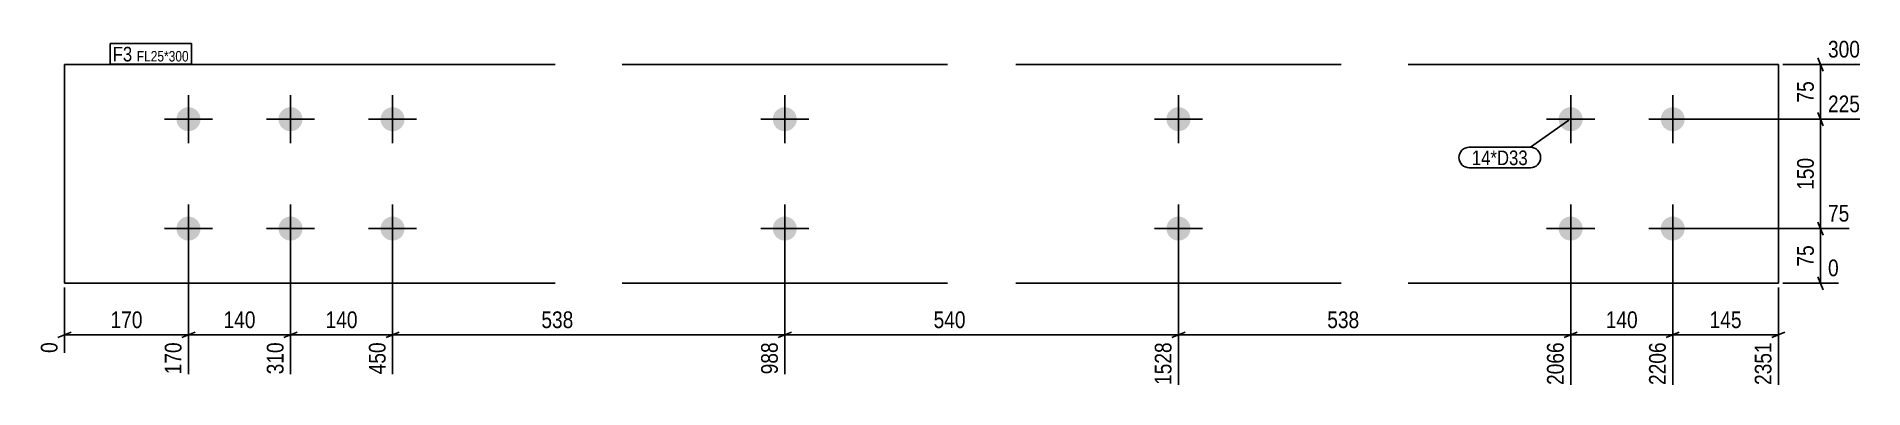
# Model space of a CAD drawing. Header units: millimetres. Extents: x 13 to 2519, y 13 to 496.
import ezdxf

# ---------------------------------------------------------------- set-up
doc = ezdxf.new("R2010")
doc.units = ezdxf.units.MM
for name, color, linetype in [('MÅLSÆTNING', 7, 'Continuous'), ('STÅL', 7, 'Continuous'), ('TEKST', 7, 'Continuous')]:
    doc.layers.add(name, color=color, linetype=linetype)
doc.styles.add('Arial Narrow', font='ARIALN.TTF', dxfattribs={"height": 0.2})

msp = doc.modelspace()

# ---------------------------------------------------------------- hatches: boundary and pattern name
at = {"layer": 'STÅL', "linetype": 'Continuous'}
for points in [[(221.6, 366, -1), (221.6, 399, -1)], [(361.6, 366, -1), (361.6, 399, -1)], [(501.6, 366, -1), (501.6, 399, -1)], [(1039.6, 366, -1), (1039.6, 399, -1)], [(1579.6, 366, -1), (1579.6, 399, -1)], [(2117.6, 366, -1), (2117.6, 399, -1)], [(2257.6, 366, -1), (2257.6, 399, -1)], [(221.6, 216, -1), (221.6, 249, -1)], [(361.6, 216, -1), (361.6, 249, -1)], [(501.6, 216, -1), (501.6, 249, -1)], [(1039.6, 216, -1), (1039.6, 249, -1)], [(1579.6, 216, -1), (1579.6, 249, -1)], [(2117.6, 216, -1), (2117.6, 249, -1)], [(2257.6, 216, -1), (2257.6, 249, -1)]]:
    msp.add_hatch(color=3, dxfattribs=at).paths.add_polyline_path(points)

# ---------------------------------------------------------------- linework, layer by layer
at = {"layer": 'MÅLSÆTNING', "color": 7, "linetype": 'Continuous'}
for p, q in [((2408.6, 457.5), (2514.4, 457.5)), ((2456.8, 466.5), (2464, 448.5)), ((2263.6, 382.5), (2514.4, 382.5)), ((2464, 373.5), (2456.8, 391.5)), ((2460.4, 232.5), (2460.4, 382.5)), ((221.6, 226.5), (221.6, 32.6)), ((221.6, 226.5), (221.6, 32.6)), ((361.6, 226.5), (361.6, 32.6)), ((361.6, 226.5), (361.6, 32.6)), ((501.6, 226.5), (501.6, 32.6)), ((501.6, 226.5), (501.6, 32.6)), ((1039.6, 226.5), (1039.6, 32.6)), ((1039.6, 226.5), (1039.6, 32.6)), ((1579.6, 226.5), (1579.6, 18)), ((1579.6, 226.5), (1579.6, 18)), ((2117.6, 226.5), (2117.6, 18)), ((2117.6, 226.5), (2117.6, 18)), ((2257.6, 226.5), (2257.6, 18)), ((2257.6, 226.5), (2257.6, 18)), ((2263.6, 232.5), (2499.8, 232.5)), ((2263.6, 232.5), (2499.8, 232.5)), ((2456.8, 241.5), (2464, 223.5)), ((2464, 223.5), (2456.8, 241.5)), ((2460.4, 157.5), (2460.4, 232.5)), ((51.6, 151.5), (51.6, 61.9)), ((2402.6, 151.5), (2402.6, 18)), ((2408.6, 157.5), (2485.2, 157.5)), ((2456.8, 166.5), (2464, 148.5)), ((60.6, 90.3), (42.6, 83.1)), ((51.6, 86.7), (221.6, 86.7)), ((230.6, 90.3), (212.6, 83.1)), ((212.6, 83.1), (230.6, 90.3)), ((221.6, 86.7), (361.6, 86.7)), ((370.6, 90.3), (352.6, 83.1)), ((352.6, 83.1), (370.6, 90.3)), ((361.6, 86.7), (501.6, 86.7)), ((510.6, 90.3), (492.6, 83.1)), ((492.6, 83.1), (510.6, 90.3)), ((501.6, 86.7), (1039.6, 86.7)), ((1048.6, 90.3), (1030.6, 83.1)), ((1030.6, 83.1), (1048.6, 90.3)), ((1039.6, 86.7), (1579.6, 86.7)), ((1588.6, 90.3), (1570.6, 83.1)), ((1570.6, 83.1), (1588.6, 90.3)), ((1579.6, 86.7), (2117.6, 86.7)), ((2126.6, 90.3), (2108.6, 83.1)), ((2108.6, 83.1), (2126.6, 90.3)), ((2117.6, 86.7), (2257.6, 86.7)), ((2266.6, 90.3), (2248.6, 83.1)), ((2248.6, 83.1), (2266.6, 90.3)), ((2257.6, 86.7), (2402.6, 86.7)), ((2393.6, 83.1), (2411.6, 90.3))]:
    msp.add_line(p, q, dxfattribs=at)
at = {"layer": 'STÅL', "color": 2, "linetype": 'Continuous'}
for p, q in [((51.6, 157.5), (51.6, 457.5)), ((51.6, 457.5), (724.6, 457.5)), ((816.6, 457.5), (1262.6, 457.5)), ((1356.6, 457.5), (1802.6, 457.5)), ((1894.6, 457.5), (2402.6, 457.5)), ((2402.6, 457.5), (2402.6, 157.5)), ((724.6, 157.5), (51.6, 157.5)), ((1262.6, 157.5), (816.6, 157.5)), ((1802.6, 157.5), (1356.6, 157.5)), ((2402.6, 157.5), (1894.6, 157.5))]:
    msp.add_line(p, q, dxfattribs=at)
at = {"layer": 'STÅL', "color": 3, "linetype": 'Continuous'}
for p, q in [((221.6, 415.5), (221.6, 349.5)), ((361.6, 415.5), (361.6, 349.5)), ((501.6, 415.5), (501.6, 349.5)), ((1039.6, 415.5), (1039.6, 349.5)), ((1579.6, 415.5), (1579.6, 349.5)), ((2117.6, 415.5), (2117.6, 349.5)), ((2257.6, 415.5), (2257.6, 349.5)), ((254.6, 382.5), (188.6, 382.5)), ((394.6, 382.5), (328.6, 382.5)), ((534.6, 382.5), (468.6, 382.5)), ((1072.6, 382.5), (1006.6, 382.5)), ((1612.6, 382.5), (1546.6, 382.5)), ((2150.6, 382.5), (2084.6, 382.5)), ((2290.6, 382.5), (2224.6, 382.5)), ((221.6, 265.5), (221.6, 199.5)), ((361.6, 265.5), (361.6, 199.5)), ((501.6, 265.5), (501.6, 199.5)), ((1039.6, 265.5), (1039.6, 199.5)), ((1579.6, 265.5), (1579.6, 199.5)), ((2117.6, 265.5), (2117.6, 199.5)), ((2257.6, 265.5), (2257.6, 199.5)), ((254.6, 232.5), (188.6, 232.5)), ((394.6, 232.5), (328.6, 232.5)), ((534.6, 232.5), (468.6, 232.5)), ((1072.6, 232.5), (1006.6, 232.5)), ((1612.6, 232.5), (1546.6, 232.5)), ((2150.6, 232.5), (2084.6, 232.5)), ((2290.6, 232.5), (2224.6, 232.5))]:
    msp.add_line(p, q, dxfattribs=at)

# ---------------------------------------------------------------- wipeouts: each hides what was drawn before it
at = {"color": 0}
msp.add_wipeout([(2058.7, 319.5), (2058.7, 340.5), (1982, 340.5), (1982, 319.5)], dxfattribs=at).dxf.layer = 'TEKST'

# ---------------------------------------------------------------- next in the draw order: wipeouts: each hides what was drawn before it
at = {"color": 0, "linetype": 'Continuous'}
for points in [[(2519.2, 387.3), (2519.2, 420.9), (2465.8, 420.9), (2465.8, 387.3)], [(46.8, 81.3), (13.2, 81.3), (13.2, 57.1), (46.8, 57.1)], [(216.8, 81.3), (183.2, 81.3), (183.2, 27.8), (216.8, 27.8)], [(1034.8, 81.3), (1001.2, 81.3), (1001.2, 27.8), (1034.8, 27.8)], [(1574.8, 81.3), (1541.2, 81.3), (1541.2, 13.2), (1574.8, 13.2)], [(2112.8, 81.3), (2079.2, 81.3), (2079.2, 13.2), (2112.8, 13.2)]]:
    msp.add_wipeout(points, dxfattribs=at).dxf.layer = 'MÅLSÆTNING'
at = {"color": 0}
for points, layer in [([(2455.9, 334.2), (2422.3, 334.2), (2422.3, 280.8), (2455.9, 280.8)], 'MÅLSÆTNING'), ([(2455.9, 214.4), (2422.3, 214.4), (2422.3, 175.6), (2455.9, 175.6)], 'MÅLSÆTNING'), ([(163.3, 91.2), (163.3, 124.8), (109.9, 124.8), (109.9, 91.2)], 'MÅLSÆTNING'), ([(318.3, 91.2), (318.3, 124.8), (264.9, 124.8), (264.9, 91.2)], 'MÅLSÆTNING'), ([(458.3, 91.2), (458.3, 124.8), (404.9, 124.8), (404.9, 91.2)], 'MÅLSÆTNING'), ([(840.3, 91.2), (840.3, 124.8), (700.9, 124.8), (700.9, 91.2)], 'MÅLSÆTNING'), ([(1380.3, 91.2), (1380.3, 124.8), (1238.9, 124.8), (1238.9, 91.2)], 'MÅLSÆTNING'), ([(1918.3, 91.2), (1918.3, 124.8), (1778.9, 124.8), (1778.9, 91.2)], 'MÅLSÆTNING'), ([(2214.3, 91.2), (2214.3, 124.8), (2160.9, 124.8), (2160.9, 91.2)], 'MÅLSÆTNING'), ([(2356.8, 91.2), (2356.8, 124.8), (2303.4, 124.8), (2303.4, 91.2)], 'MÅLSÆTNING'), ([(144.4, 461.7), (144.4, 482.7), (117.6, 482.7), (117.6, 461.7)], 'TEKST'), ([(2058.7, 319.5), (2058.7, 340.5), (1982, 340.5), (1982, 319.5)], 'TEKST')]:
    msp.add_wipeout(points, dxfattribs=at).dxf.layer = layer

# ---------------------------------------------------------------- next in the draw order: linework, layer by layer
at = {"layer": 'MÅLSÆTNING', "color": 7, "linetype": 'Continuous'}
for p, q in [((2460.4, 382.5), (2460.4, 457.5)), ((2263.6, 382.5), (2514.4, 382.5)), ((2464, 373.5), (2456.8, 391.5))]:
    msp.add_line(p, q, dxfattribs=at)
at = {"layer": 'TEKST', "color": 7, "linetype": 'Continuous'}
for p, q in [((2115.3, 381.4), (2062.3, 344.1)), ((1978.4, 344.1), (2062.3, 344.1)), ((1978.4, 315.9), (2062.3, 315.9))]:
    msp.add_line(p, q, dxfattribs=at)
for centre, start, end in [((1978.4, 330), 90, 270), ((2062.3, 330), 270, 90)]:
    msp.add_arc(centre, 14.1, start, end, dxfattribs=at)

# ---------------------------------------------------------------- next in the draw order: texts
at = {"layer": 'MÅLSÆTNING', "color": 3, "linetype": 'Continuous', "style": 'Arial Narrow'}
msp.add_text('225', height=22.91, dxfattribs=at).set_placement((2470.6, 392.1))
at = {"layer": 'MÅLSÆTNING', "color": 3, "style": 'Arial Narrow'}
for s, p in [('150', (2451.1, 285.6)), ('75', (2451.1, 180.4))]:
    msp.add_text(s, height=22.91, rotation=90.0002, dxfattribs=at).set_placement(p)
for s, p in [('170', (114.7, 96)), ('140', (269.7, 96)), ('140', (409.7, 96)), ('538', (705.7, 96)), ('540', (1243.7, 96)), ('538', (1783.7, 96)), ('140', (2165.7, 96)), ('145', (2308.2, 96))]:
    msp.add_text(s, height=22.91, dxfattribs=at).set_placement(p)
at = {"layer": 'MÅLSÆTNING', "color": 3, "linetype": 'Continuous', "style": 'Arial Narrow'}
for s, height, p in [('0', 22.9, (42, 61.9)), ('170', 22.91, (212, 32.6)), ('988', 22.91, (1030, 32.6)), ('1528', 22.91, (1570, 18)), ('2066', 22.91, (2108, 18))]:
    msp.add_text(s, height=height, rotation=90.0002, dxfattribs=at).set_placement(p)
at = {"layer": 'TEKST', "color": 3, "style": 'Arial Narrow'}
msp.add_text('14*D33', height=20.04, dxfattribs=at).set_placement((1982, 319.5))

# ---------------------------------------------------------------- next in the draw order: wipeouts: each hides what was drawn before it
at = {"color": 0, "linetype": 'Continuous'}
for points in [[(2504.6, 237.3), (2504.6, 270.9), (2465.8, 270.9), (2465.8, 237.3)], [(2490, 162.3), (2490, 195.9), (2465.8, 195.9), (2465.8, 162.3)], [(356.8, 81.3), (323.2, 81.3), (323.2, 27.8), (356.8, 27.8)], [(496.8, 81.3), (463.2, 81.3), (463.2, 27.8), (496.8, 27.8)], [(2252.8, 81.3), (2219.2, 81.3), (2219.2, 13.2), (2252.8, 13.2)], [(2397.8, 81.3), (2364.2, 81.3), (2364.2, 13.2), (2397.8, 13.2)]]:
    msp.add_wipeout(points, dxfattribs=at).dxf.layer = 'MÅLSÆTNING'
at = {"color": 0}
msp.add_wipeout([(144.4, 461.7), (144.4, 482.7), (117.6, 482.7), (117.6, 461.7)], dxfattribs=at).dxf.layer = 'TEKST'

# ---------------------------------------------------------------- next in the draw order: linework, layer by layer
at = {"layer": 'TEKST', "color": 7, "linetype": 'Continuous'}
msp.add_line((114, 458.1), (114, 486.3), dxfattribs=at)

# ---------------------------------------------------------------- next in the draw order: texts
at = {"layer": 'MÅLSÆTNING', "color": 3, "linetype": 'Continuous', "style": 'Arial Narrow'}
for s, height, p in [('75', 22.91, (2470.6, 242.1)), ('0', 22.9, (2470.6, 167.1))]:
    msp.add_text(s, height=height, dxfattribs=at).set_placement(p)
for s, p in [('310', (352, 32.6)), ('450', (492, 32.6)), ('2206', (2248, 18)), ('2351', (2393, 18))]:
    msp.add_text(s, height=22.91, rotation=90.0002, dxfattribs=at).set_placement(p)

# ---------------------------------------------------------------- next in the draw order: wipeouts: each hides what was drawn before it
at = {"color": 0, "linetype": 'Continuous'}
msp.add_wipeout([(2519.2, 462.3), (2519.2, 495.9), (2465.8, 495.9), (2465.8, 462.3)], dxfattribs=at).dxf.layer = 'MÅLSÆTNING'
at = {"color": 0}
for points, layer in [([(2455.9, 439.4), (2422.3, 439.4), (2422.3, 400.6), (2455.9, 400.6)], 'MÅLSÆTNING'), ([(222, 461.7), (222, 476.7), (150.7, 476.7), (150.7, 461.7)], 'TEKST')]:
    msp.add_wipeout(points, dxfattribs=at).dxf.layer = layer

# ---------------------------------------------------------------- next in the draw order: texts
at = {"layer": 'MÅLSÆTNING', "color": 3, "linetype": 'Continuous', "style": 'Arial Narrow'}
msp.add_text('300', height=22.91, dxfattribs=at).set_placement((2470.6, 467.1))
at = {"layer": 'MÅLSÆTNING', "color": 3, "style": 'Arial Narrow'}
msp.add_text('75', height=22.91, rotation=90.0002, dxfattribs=at).set_placement((2451.1, 405.4))

# ---------------------------------------------------------------- next in the draw order: wipeouts: each hides what was drawn before it
at = {"color": 0}
msp.add_wipeout([(222, 461.7), (222, 476.7), (150.7, 476.7), (150.7, 461.7)], dxfattribs=at).dxf.layer = 'TEKST'

# ---------------------------------------------------------------- next in the draw order: linework, layer by layer
at = {"layer": 'TEKST', "color": 7, "linetype": 'Continuous'}
for p, q in [((114, 486.3), (225.6, 486.3)), ((225.6, 458.1), (225.6, 486.3)), ((114, 458.1), (225.6, 458.1))]:
    msp.add_line(p, q, dxfattribs=at)

# ---------------------------------------------------------------- next in the draw order: texts
at = {"layer": 'TEKST', "color": 3, "style": 'Arial Narrow'}
for s, height, p in [('F3', 20.04, (117.6, 461.7)), ('FL25*300', 14.32, (150.7, 461.7))]:
    msp.add_text(s, height=height, dxfattribs=at).set_placement(p)

doc.saveas('drawing.dxf')
